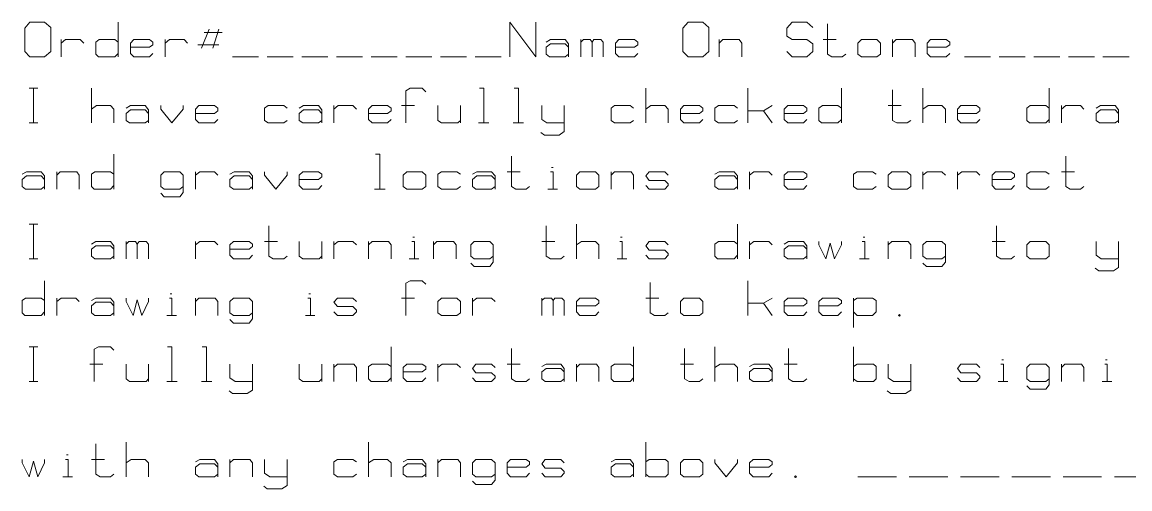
# Model space of a CAD drawing. Header units: inches. Extents: x -27 to 26.9, y -18.7 to 26.
# Drawn here: x -27.02 to -8.03, y -17.81 to -9.82 of the extents above; entities that cross this region are included whole.
import ezdxf

# ---------------------------------------------------------------- set-up
doc = ezdxf.new("R2010")
doc.units = ezdxf.units.IN
doc.header["$MEASUREMENT"] = 0

msp = doc.modelspace()

# ---------------------------------------------------------------- linework, layer by layer
at = {"color": 7, "linetype": 'Continuous', "lineweight": 5}
for p, q in [((-26.886, -9.817), (-26.975, -9.921)), ((-26.634, -9.817), (-26.886, -9.817)), ((-26.53, -9.906), (-26.634, -9.817)), ((-25.371, -9.817), (-25.371, -10.411)), ((-18.659, -10.411), (-18.659, -9.817)), ((-18.659, -9.817), (-18.214, -10.411)), ((-18.214, -10.411), (-18.214, -9.817)), ((-15.6, -9.817), (-15.689, -9.921)), ((-15.348, -9.817), (-15.6, -9.817)), ((-15.244, -9.906), (-15.348, -9.817)), ((-13.818, -9.817), (-13.907, -9.921)), ((-13.566, -9.817), (-13.818, -9.817)), ((-13.462, -9.906), (-13.566, -9.817)), ((-13.209, -9.847), (-13.209, -10.367)), ((-26.975, -9.921), (-26.975, -10.322)), ((-26.53, -10.322), (-26.53, -9.906)), ((-23.812, -9.936), (-23.946, -10.263)), ((-23.901, -9.996), (-23.589, -9.996)), ((-23.649, -9.936), (-23.753, -10.263)), ((-15.689, -9.921), (-15.689, -10.322)), ((-15.244, -10.322), (-15.244, -9.906)), ((-13.907, -9.921), (-13.907, -10.055)), ((-13.907, -10.055), (-13.818, -10.114)), ((-26.352, -10.411), (-26.352, -10.114)), ((-26.352, -10.174), (-26.277, -10.114)), ((-26.277, -10.114), (-26.025, -10.114)), ((-26.025, -10.114), (-25.965, -10.174)), ((-25.758, -10.159), (-25.698, -10.114)), ((-25.758, -10.174), (-25.758, -10.159)), ((-25.758, -10.367), (-25.758, -10.174)), ((-25.698, -10.114), (-25.431, -10.114)), ((-25.431, -10.114), (-25.371, -10.159)), ((-25.104, -10.114), (-25.164, -10.174)), ((-25.164, -10.174), (-25.164, -10.352)), ((-24.837, -10.248), (-25.164, -10.248)), ((-24.837, -10.114), (-25.104, -10.114)), ((-24.777, -10.159), (-24.837, -10.114)), ((-24.777, -10.203), (-24.837, -10.248)), ((-24.777, -10.203), (-24.777, -10.159)), ((-24.57, -10.411), (-24.57, -10.114)), ((-24.57, -10.174), (-24.495, -10.114)), ((-24.495, -10.114), (-24.243, -10.114)), ((-24.243, -10.114), (-24.183, -10.174)), ((-24.005, -10.203), (-23.649, -10.203)), ((-18.036, -10.159), (-17.961, -10.114)), ((-17.961, -10.189), (-18.036, -10.248)), ((-18.036, -10.248), (-18.036, -10.367)), ((-17.961, -10.114), (-17.709, -10.114)), ((-17.709, -10.189), (-17.961, -10.189)), ((-17.709, -10.114), (-17.649, -10.189)), ((-17.649, -10.248), (-17.709, -10.189)), ((-17.649, -10.189), (-17.649, -10.411)), ((-17.442, -10.114), (-17.442, -10.411)), ((-17.442, -10.159), (-17.397, -10.114)), ((-17.397, -10.114), (-17.278, -10.114)), ((-17.278, -10.114), (-17.248, -10.159)), ((-17.248, -10.159), (-17.219, -10.114)), ((-17.248, -10.159), (-17.248, -10.411)), ((-17.219, -10.114), (-17.1, -10.114)), ((-17.1, -10.114), (-17.055, -10.159)), ((-17.055, -10.159), (-17.055, -10.411)), ((-16.788, -10.114), (-16.848, -10.174)), ((-16.848, -10.174), (-16.848, -10.352)), ((-16.521, -10.248), (-16.848, -10.248)), ((-16.521, -10.114), (-16.788, -10.114)), ((-16.461, -10.159), (-16.521, -10.114)), ((-16.461, -10.203), (-16.521, -10.248)), ((-16.461, -10.203), (-16.461, -10.159)), ((-15.066, -10.114), (-15.066, -10.411)), ((-15.066, -10.174), (-15.006, -10.114)), ((-15.006, -10.114), (-14.724, -10.114)), ((-14.724, -10.114), (-14.679, -10.174)), ((-14.679, -10.174), (-14.679, -10.411)), ((-13.818, -10.114), (-13.566, -10.114)), ((-13.566, -10.114), (-13.462, -10.189)), ((-13.462, -10.189), (-13.462, -10.322)), ((-13.284, -10.114), (-13.061, -10.114)), ((-12.63, -10.114), (-12.69, -10.174)), ((-12.69, -10.174), (-12.69, -10.367)), ((-12.363, -10.114), (-12.63, -10.114)), ((-12.303, -10.174), (-12.363, -10.114)), ((-12.303, -10.367), (-12.303, -10.174)), ((-12.096, -10.114), (-12.096, -10.411)), ((-12.096, -10.174), (-12.036, -10.114)), ((-12.036, -10.114), (-11.754, -10.114)), ((-11.754, -10.114), (-11.709, -10.174)), ((-11.709, -10.174), (-11.709, -10.411)), ((-11.442, -10.114), (-11.502, -10.174)), ((-11.502, -10.174), (-11.502, -10.352)), ((-11.175, -10.248), (-11.502, -10.248)), ((-11.175, -10.114), (-11.442, -10.114)), ((-11.115, -10.159), (-11.175, -10.114)), ((-11.115, -10.203), (-11.175, -10.248)), ((-11.115, -10.203), (-11.115, -10.159)), ((-26.975, -10.322), (-26.886, -10.411)), ((-26.886, -10.411), (-26.634, -10.411)), ((-26.634, -10.411), (-26.53, -10.322)), ((-25.713, -10.411), (-25.758, -10.367)), ((-25.431, -10.411), (-25.713, -10.411)), ((-25.371, -10.352), (-25.431, -10.411)), ((-25.164, -10.352), (-25.104, -10.411)), ((-25.104, -10.411), (-24.837, -10.411)), ((-24.837, -10.411), (-24.777, -10.352)), ((-23.411, -10.411), (-22.966, -10.411)), ((-22.817, -10.411), (-22.372, -10.411)), ((-22.223, -10.411), (-21.778, -10.411)), ((-21.629, -10.411), (-21.184, -10.411)), ((-21.035, -10.411), (-20.59, -10.411)), ((-20.441, -10.411), (-19.996, -10.411)), ((-19.847, -10.411), (-19.402, -10.411)), ((-19.253, -10.411), (-18.808, -10.411)), ((-18.036, -10.367), (-17.976, -10.411)), ((-17.976, -10.411), (-17.709, -10.411)), ((-17.709, -10.411), (-17.649, -10.367)), ((-16.848, -10.352), (-16.788, -10.411)), ((-16.788, -10.411), (-16.521, -10.411)), ((-16.521, -10.411), (-16.461, -10.352)), ((-15.689, -10.322), (-15.6, -10.411)), ((-15.6, -10.411), (-15.348, -10.411)), ((-15.348, -10.411), (-15.244, -10.322)), ((-13.818, -10.411), (-13.907, -10.322)), ((-13.566, -10.411), (-13.818, -10.411)), ((-13.462, -10.322), (-13.566, -10.411)), ((-13.209, -10.367), (-13.135, -10.411)), ((-13.135, -10.411), (-12.957, -10.411)), ((-12.957, -10.411), (-12.897, -10.367)), ((-12.69, -10.367), (-12.63, -10.411)), ((-12.63, -10.411), (-12.363, -10.411)), ((-12.363, -10.411), (-12.303, -10.367)), ((-11.502, -10.352), (-11.442, -10.411)), ((-11.442, -10.411), (-11.175, -10.411)), ((-11.175, -10.411), (-11.115, -10.352)), ((-10.863, -10.411), (-10.417, -10.411)), ((-10.269, -10.411), (-9.823, -10.411)), ((-9.675, -10.411), (-9.229, -10.411)), ((-9.081, -10.411), (-8.635, -10.411)), ((-8.487, -10.411), (-8.041, -10.411)), ((-26.901, -10.949), (-26.752, -10.949)), ((-26.827, -11.543), (-26.827, -10.949)), ((-25.832, -11.543), (-25.832, -10.949)), ((-20.367, -10.949), (-20.441, -10.994)), ((-20.441, -10.994), (-20.441, -11.543)), ((-20.159, -10.949), (-20.367, -10.949)), ((-20.1, -11.009), (-20.159, -10.949)), ((-19.179, -10.949), (-19.105, -10.949)), ((-19.105, -10.949), (-19.105, -11.543)), ((-18.585, -10.949), (-18.511, -10.949)), ((-18.511, -10.949), (-18.511, -11.543)), ((-16.328, -11.543), (-16.328, -10.949)), ((-14.575, -10.949), (-14.575, -11.543)), ((-12.972, -10.949), (-12.972, -11.543)), ((-12.096, -10.979), (-12.096, -11.499)), ((-11.576, -11.543), (-11.576, -10.949)), ((-9.408, -10.949), (-9.408, -11.543)), ((-25.832, -11.306), (-25.743, -11.246)), ((-25.743, -11.246), (-25.505, -11.246)), ((-25.505, -11.246), (-25.446, -11.306)), ((-25.446, -11.306), (-25.446, -11.543)), ((-25.238, -11.291), (-25.164, -11.246)), ((-25.164, -11.32), (-25.238, -11.38)), ((-25.238, -11.38), (-25.238, -11.499)), ((-25.164, -11.246), (-24.911, -11.246)), ((-24.911, -11.32), (-25.164, -11.32)), ((-24.911, -11.246), (-24.852, -11.32)), ((-24.852, -11.38), (-24.911, -11.32)), ((-24.852, -11.32), (-24.852, -11.543)), ((-24.644, -11.246), (-24.644, -11.306)), ((-24.644, -11.306), (-24.451, -11.543)), ((-24.451, -11.543), (-24.258, -11.306)), ((-24.258, -11.306), (-24.258, -11.246)), ((-23.99, -11.246), (-24.05, -11.306)), ((-24.05, -11.306), (-24.05, -11.484)), ((-23.723, -11.38), (-24.05, -11.38)), ((-23.723, -11.246), (-23.99, -11.246)), ((-23.664, -11.291), (-23.723, -11.246)), ((-23.664, -11.335), (-23.723, -11.38)), ((-23.664, -11.335), (-23.664, -11.291)), ((-22.802, -11.246), (-22.862, -11.291)), ((-22.862, -11.291), (-22.862, -11.499)), ((-22.535, -11.246), (-22.802, -11.246)), ((-22.476, -11.291), (-22.535, -11.246)), ((-22.268, -11.291), (-22.194, -11.246)), ((-22.194, -11.32), (-22.268, -11.38)), ((-22.268, -11.38), (-22.268, -11.499)), ((-22.194, -11.246), (-21.941, -11.246)), ((-21.941, -11.32), (-22.194, -11.32)), ((-21.941, -11.246), (-21.882, -11.32)), ((-21.882, -11.38), (-21.941, -11.32)), ((-21.882, -11.32), (-21.882, -11.543)), ((-21.674, -11.543), (-21.674, -11.246)), ((-21.674, -11.306), (-21.6, -11.246)), ((-21.6, -11.246), (-21.347, -11.246)), ((-21.347, -11.246), (-21.288, -11.306)), ((-21.02, -11.246), (-21.08, -11.306)), ((-21.08, -11.306), (-21.08, -11.484)), ((-20.753, -11.38), (-21.08, -11.38)), ((-20.753, -11.246), (-21.02, -11.246)), ((-20.694, -11.291), (-20.753, -11.246)), ((-20.694, -11.335), (-20.753, -11.38)), ((-20.694, -11.335), (-20.694, -11.291)), ((-20.515, -11.246), (-20.293, -11.246)), ((-19.892, -11.246), (-19.892, -11.499)), ((-19.506, -11.499), (-19.506, -11.246)), ((-18.11, -11.246), (-18.11, -11.484)), ((-17.724, -11.246), (-17.724, -11.543)), ((-16.862, -11.246), (-16.922, -11.291)), ((-16.922, -11.291), (-16.922, -11.499)), ((-16.595, -11.246), (-16.862, -11.246)), ((-16.536, -11.291), (-16.595, -11.246)), ((-16.328, -11.306), (-16.239, -11.246)), ((-16.239, -11.246), (-16.001, -11.246)), ((-16.001, -11.246), (-15.942, -11.306)), ((-15.942, -11.306), (-15.942, -11.543)), ((-15.674, -11.246), (-15.734, -11.306)), ((-15.734, -11.306), (-15.734, -11.484)), ((-15.407, -11.38), (-15.734, -11.38)), ((-15.407, -11.246), (-15.674, -11.246)), ((-15.348, -11.291), (-15.407, -11.246)), ((-15.348, -11.335), (-15.407, -11.38)), ((-15.348, -11.335), (-15.348, -11.291)), ((-15.08, -11.246), (-15.14, -11.291)), ((-15.14, -11.291), (-15.14, -11.499)), ((-14.813, -11.246), (-15.08, -11.246)), ((-14.754, -11.291), (-14.813, -11.246)), ((-14.575, -11.335), (-14.308, -11.335)), ((-14.16, -11.246), (-14.308, -11.335)), ((-14.308, -11.335), (-14.16, -11.543)), ((-13.892, -11.246), (-13.952, -11.306)), ((-13.952, -11.306), (-13.952, -11.484)), ((-13.625, -11.38), (-13.952, -11.38)), ((-13.625, -11.246), (-13.892, -11.246)), ((-13.566, -11.291), (-13.625, -11.246)), ((-13.566, -11.335), (-13.625, -11.38)), ((-13.566, -11.335), (-13.566, -11.291)), ((-13.358, -11.291), (-13.298, -11.246)), ((-13.358, -11.306), (-13.358, -11.291)), ((-13.358, -11.499), (-13.358, -11.306)), ((-13.298, -11.246), (-13.031, -11.246)), ((-13.031, -11.246), (-12.972, -11.291)), ((-12.17, -11.246), (-11.947, -11.246)), ((-11.576, -11.306), (-11.487, -11.246)), ((-11.487, -11.246), (-11.249, -11.246)), ((-11.249, -11.246), (-11.19, -11.306)), ((-11.19, -11.306), (-11.19, -11.543)), ((-10.922, -11.246), (-10.982, -11.306)), ((-10.982, -11.306), (-10.982, -11.484)), ((-10.655, -11.38), (-10.982, -11.38)), ((-10.655, -11.246), (-10.922, -11.246)), ((-10.596, -11.291), (-10.655, -11.246)), ((-10.596, -11.335), (-10.655, -11.38)), ((-10.596, -11.335), (-10.596, -11.291)), ((-9.794, -11.291), (-9.734, -11.246)), ((-9.794, -11.306), (-9.794, -11.291)), ((-9.794, -11.499), (-9.794, -11.306)), ((-9.734, -11.246), (-9.467, -11.246)), ((-9.467, -11.246), (-9.408, -11.291)), ((-9.2, -11.543), (-9.2, -11.246)), ((-9.2, -11.306), (-9.126, -11.246)), ((-9.126, -11.246), (-8.873, -11.246)), ((-8.873, -11.246), (-8.814, -11.306)), ((-8.606, -11.291), (-8.532, -11.246)), ((-8.532, -11.32), (-8.606, -11.38)), ((-8.606, -11.38), (-8.606, -11.499)), ((-8.532, -11.246), (-8.279, -11.246)), ((-8.279, -11.32), (-8.532, -11.32)), ((-8.279, -11.246), (-8.22, -11.32)), ((-8.22, -11.38), (-8.279, -11.32)), ((-8.22, -11.32), (-8.22, -11.543)), ((-26.901, -11.543), (-26.752, -11.543)), ((-25.238, -11.499), (-25.178, -11.543)), ((-25.178, -11.543), (-24.911, -11.543)), ((-24.911, -11.543), (-24.852, -11.499)), ((-24.05, -11.484), (-23.99, -11.543)), ((-23.99, -11.543), (-23.723, -11.543)), ((-23.723, -11.543), (-23.664, -11.484)), ((-22.862, -11.499), (-22.802, -11.543)), ((-22.802, -11.543), (-22.535, -11.543)), ((-22.535, -11.543), (-22.476, -11.499)), ((-22.268, -11.499), (-22.208, -11.543)), ((-22.208, -11.543), (-21.941, -11.543)), ((-21.941, -11.543), (-21.882, -11.499)), ((-21.08, -11.484), (-21.02, -11.543)), ((-21.02, -11.543), (-20.753, -11.543)), ((-20.753, -11.543), (-20.694, -11.484)), ((-19.892, -11.499), (-19.832, -11.543)), ((-19.832, -11.543), (-19.55, -11.543)), ((-19.55, -11.543), (-19.506, -11.499)), ((-19.506, -11.499), (-19.506, -11.543)), ((-19.194, -11.543), (-19.016, -11.543)), ((-18.6, -11.543), (-18.422, -11.543)), ((-18.11, -11.484), (-18.021, -11.543)), ((-18.021, -11.543), (-17.724, -11.543)), ((-17.724, -11.543), (-17.724, -11.632)), ((-16.922, -11.499), (-16.862, -11.543)), ((-16.862, -11.543), (-16.595, -11.543)), ((-16.595, -11.543), (-16.536, -11.499)), ((-15.734, -11.484), (-15.674, -11.543)), ((-15.674, -11.543), (-15.407, -11.543)), ((-15.407, -11.543), (-15.348, -11.484)), ((-15.14, -11.499), (-15.08, -11.543)), ((-15.08, -11.543), (-14.813, -11.543)), ((-14.813, -11.543), (-14.754, -11.499)), ((-13.952, -11.484), (-13.892, -11.543)), ((-13.892, -11.543), (-13.625, -11.543)), ((-13.625, -11.543), (-13.566, -11.484)), ((-13.313, -11.543), (-13.358, -11.499)), ((-13.031, -11.543), (-13.313, -11.543)), ((-12.972, -11.484), (-13.031, -11.543)), ((-12.096, -11.499), (-12.021, -11.543)), ((-12.021, -11.543), (-11.843, -11.543)), ((-11.843, -11.543), (-11.784, -11.499)), ((-10.982, -11.484), (-10.922, -11.543)), ((-10.922, -11.543), (-10.655, -11.543)), ((-10.655, -11.543), (-10.596, -11.484)), ((-9.749, -11.543), (-9.794, -11.499)), ((-9.467, -11.543), (-9.749, -11.543)), ((-9.408, -11.484), (-9.467, -11.543)), ((-8.606, -11.499), (-8.546, -11.543)), ((-8.546, -11.543), (-8.279, -11.543)), ((-8.279, -11.543), (-8.22, -11.499)), ((-18.065, -11.751), (-18.125, -11.707)), ((-17.813, -11.751), (-18.065, -11.751)), ((-17.724, -11.692), (-17.813, -11.751)), ((-17.724, -11.632), (-17.724, -11.692)), ((-25.446, -12.081), (-25.446, -12.675)), ((-20.961, -12.081), (-20.887, -12.081)), ((-20.887, -12.081), (-20.887, -12.675)), ((-18.63, -12.111), (-18.63, -12.631)), ((-9.126, -12.111), (-9.126, -12.631)), ((-17.946, -12.304), (-17.917, -12.304)), ((-27.02, -12.423), (-26.946, -12.378)), ((-26.946, -12.452), (-27.02, -12.512)), ((-27.02, -12.512), (-27.02, -12.631)), ((-26.946, -12.378), (-26.693, -12.378)), ((-26.693, -12.452), (-26.946, -12.452)), ((-26.693, -12.378), (-26.634, -12.452)), ((-26.634, -12.512), (-26.693, -12.452)), ((-26.634, -12.452), (-26.634, -12.675)), ((-26.426, -12.378), (-26.426, -12.675)), ((-26.426, -12.437), (-26.366, -12.378)), ((-26.366, -12.378), (-26.084, -12.378)), ((-26.084, -12.378), (-26.04, -12.437)), ((-26.04, -12.437), (-26.04, -12.675)), ((-25.832, -12.423), (-25.772, -12.378)), ((-25.832, -12.437), (-25.832, -12.423)), ((-25.832, -12.631), (-25.832, -12.437)), ((-25.772, -12.378), (-25.505, -12.378)), ((-25.505, -12.378), (-25.446, -12.423)), ((-24.584, -12.378), (-24.644, -12.437)), ((-24.644, -12.437), (-24.644, -12.631)), ((-24.317, -12.378), (-24.584, -12.378)), ((-24.258, -12.437), (-24.317, -12.378)), ((-24.258, -12.437), (-24.258, -12.69)), ((-24.05, -12.675), (-24.05, -12.378)), ((-24.05, -12.437), (-23.976, -12.378)), ((-23.976, -12.378), (-23.723, -12.378)), ((-23.723, -12.378), (-23.664, -12.437)), ((-23.456, -12.423), (-23.382, -12.378)), ((-23.382, -12.452), (-23.456, -12.512)), ((-23.456, -12.512), (-23.456, -12.631)), ((-23.382, -12.378), (-23.129, -12.378)), ((-23.129, -12.452), (-23.382, -12.452)), ((-23.129, -12.378), (-23.07, -12.452)), ((-23.07, -12.512), (-23.129, -12.452)), ((-23.07, -12.452), (-23.07, -12.675)), ((-22.862, -12.378), (-22.862, -12.437)), ((-22.862, -12.437), (-22.669, -12.675)), ((-22.669, -12.675), (-22.476, -12.437)), ((-22.476, -12.437), (-22.476, -12.378)), ((-22.208, -12.378), (-22.268, -12.437)), ((-22.268, -12.437), (-22.268, -12.616)), ((-21.941, -12.512), (-22.268, -12.512)), ((-21.941, -12.378), (-22.208, -12.378)), ((-21.882, -12.423), (-21.941, -12.378)), ((-21.882, -12.467), (-21.941, -12.512)), ((-21.882, -12.467), (-21.882, -12.423)), ((-20.426, -12.378), (-20.486, -12.437)), ((-20.486, -12.437), (-20.486, -12.631)), ((-20.159, -12.378), (-20.426, -12.378)), ((-20.1, -12.437), (-20.159, -12.378)), ((-20.1, -12.631), (-20.1, -12.437)), ((-19.832, -12.378), (-19.892, -12.423)), ((-19.892, -12.423), (-19.892, -12.631)), ((-19.565, -12.378), (-19.832, -12.378)), ((-19.506, -12.423), (-19.565, -12.378)), ((-19.298, -12.423), (-19.224, -12.378)), ((-19.224, -12.452), (-19.298, -12.512)), ((-19.298, -12.512), (-19.298, -12.631)), ((-19.224, -12.378), (-18.971, -12.378)), ((-18.971, -12.452), (-19.224, -12.452)), ((-18.971, -12.378), (-18.912, -12.452)), ((-18.912, -12.512), (-18.971, -12.452)), ((-18.912, -12.452), (-18.912, -12.675)), ((-18.704, -12.378), (-18.481, -12.378)), ((-17.961, -12.378), (-17.917, -12.378)), ((-17.917, -12.378), (-17.917, -12.675)), ((-17.456, -12.378), (-17.516, -12.437)), ((-17.516, -12.437), (-17.516, -12.631)), ((-17.189, -12.378), (-17.456, -12.378)), ((-17.13, -12.437), (-17.189, -12.378)), ((-17.13, -12.631), (-17.13, -12.437)), ((-16.922, -12.378), (-16.922, -12.675)), ((-16.922, -12.437), (-16.862, -12.378)), ((-16.862, -12.378), (-16.58, -12.378)), ((-16.58, -12.378), (-16.536, -12.437)), ((-16.536, -12.437), (-16.536, -12.675)), ((-16.268, -12.378), (-16.328, -12.452)), ((-16.328, -12.452), (-16.268, -12.527)), ((-16.001, -12.378), (-16.268, -12.378)), ((-16.268, -12.527), (-16.016, -12.527)), ((-16.016, -12.527), (-16.001, -12.527)), ((-15.942, -12.437), (-16.001, -12.378)), ((-16.001, -12.527), (-15.942, -12.586)), ((-15.14, -12.423), (-15.066, -12.378)), ((-15.066, -12.452), (-15.14, -12.512)), ((-15.14, -12.512), (-15.14, -12.631)), ((-15.066, -12.378), (-14.813, -12.378)), ((-14.813, -12.452), (-15.066, -12.452)), ((-14.813, -12.378), (-14.754, -12.452)), ((-14.754, -12.512), (-14.813, -12.452)), ((-14.754, -12.452), (-14.754, -12.675)), ((-14.546, -12.675), (-14.546, -12.378)), ((-14.546, -12.437), (-14.472, -12.378)), ((-14.472, -12.378), (-14.219, -12.378)), ((-14.219, -12.378), (-14.16, -12.437)), ((-13.892, -12.378), (-13.952, -12.437)), ((-13.952, -12.437), (-13.952, -12.616)), ((-13.625, -12.512), (-13.952, -12.512)), ((-13.625, -12.378), (-13.892, -12.378)), ((-13.566, -12.423), (-13.625, -12.378)), ((-13.566, -12.467), (-13.625, -12.512)), ((-13.566, -12.467), (-13.566, -12.423)), ((-12.704, -12.378), (-12.764, -12.423)), ((-12.764, -12.423), (-12.764, -12.631)), ((-12.437, -12.378), (-12.704, -12.378)), ((-12.378, -12.423), (-12.437, -12.378)), ((-12.11, -12.378), (-12.17, -12.437)), ((-12.17, -12.437), (-12.17, -12.631)), ((-11.843, -12.378), (-12.11, -12.378)), ((-11.784, -12.437), (-11.843, -12.378)), ((-11.784, -12.631), (-11.784, -12.437)), ((-11.576, -12.675), (-11.576, -12.378)), ((-11.576, -12.437), (-11.502, -12.378)), ((-11.502, -12.378), (-11.249, -12.378)), ((-11.249, -12.378), (-11.19, -12.437)), ((-10.982, -12.675), (-10.982, -12.378)), ((-10.982, -12.437), (-10.908, -12.378)), ((-10.908, -12.378), (-10.655, -12.378)), ((-10.655, -12.378), (-10.596, -12.437)), ((-10.328, -12.378), (-10.388, -12.437)), ((-10.388, -12.437), (-10.388, -12.616)), ((-10.061, -12.512), (-10.388, -12.512)), ((-10.061, -12.378), (-10.328, -12.378)), ((-10.002, -12.423), (-10.061, -12.378)), ((-10.002, -12.467), (-10.061, -12.512)), ((-10.002, -12.467), (-10.002, -12.423)), ((-9.734, -12.378), (-9.794, -12.423)), ((-9.794, -12.423), (-9.794, -12.631)), ((-9.467, -12.378), (-9.734, -12.378)), ((-9.408, -12.423), (-9.467, -12.378)), ((-9.2, -12.378), (-8.977, -12.378)), ((-27.02, -12.631), (-26.96, -12.675)), ((-26.96, -12.675), (-26.693, -12.675)), ((-26.693, -12.675), (-26.634, -12.631)), ((-25.787, -12.675), (-25.832, -12.631)), ((-25.505, -12.675), (-25.787, -12.675)), ((-25.446, -12.616), (-25.505, -12.675)), ((-24.644, -12.631), (-24.584, -12.675)), ((-24.584, -12.675), (-24.317, -12.675)), ((-24.317, -12.675), (-24.258, -12.631)), ((-24.258, -12.69), (-24.258, -12.734)), ((-23.456, -12.631), (-23.396, -12.675)), ((-23.396, -12.675), (-23.129, -12.675)), ((-23.129, -12.675), (-23.07, -12.631)), ((-22.268, -12.616), (-22.208, -12.675)), ((-22.208, -12.675), (-21.941, -12.675)), ((-21.941, -12.675), (-21.882, -12.616)), ((-20.976, -12.675), (-20.798, -12.675)), ((-20.486, -12.631), (-20.426, -12.675)), ((-20.426, -12.675), (-20.159, -12.675)), ((-20.159, -12.675), (-20.1, -12.631)), ((-19.892, -12.631), (-19.832, -12.675)), ((-19.832, -12.675), (-19.565, -12.675)), ((-19.565, -12.675), (-19.506, -12.631)), ((-19.298, -12.631), (-19.238, -12.675)), ((-19.238, -12.675), (-18.971, -12.675)), ((-18.971, -12.675), (-18.912, -12.631)), ((-18.63, -12.631), (-18.555, -12.675)), ((-18.555, -12.675), (-18.377, -12.675)), ((-18.377, -12.675), (-18.318, -12.631)), ((-18.006, -12.675), (-17.842, -12.675)), ((-17.516, -12.631), (-17.456, -12.675)), ((-17.456, -12.675), (-17.189, -12.675)), ((-17.189, -12.675), (-17.13, -12.631)), ((-16.268, -12.675), (-16.328, -12.616)), ((-16.001, -12.675), (-16.268, -12.675)), ((-15.942, -12.616), (-16.001, -12.675)), ((-15.942, -12.586), (-15.942, -12.616)), ((-15.14, -12.631), (-15.08, -12.675)), ((-15.08, -12.675), (-14.813, -12.675)), ((-14.813, -12.675), (-14.754, -12.631)), ((-13.952, -12.616), (-13.892, -12.675)), ((-13.892, -12.675), (-13.625, -12.675)), ((-13.625, -12.675), (-13.566, -12.616)), ((-12.764, -12.631), (-12.704, -12.675)), ((-12.704, -12.675), (-12.437, -12.675)), ((-12.437, -12.675), (-12.378, -12.631)), ((-12.17, -12.631), (-12.11, -12.675)), ((-12.11, -12.675), (-11.843, -12.675)), ((-11.843, -12.675), (-11.784, -12.631)), ((-10.388, -12.616), (-10.328, -12.675)), ((-10.328, -12.675), (-10.061, -12.675)), ((-10.061, -12.675), (-10.002, -12.616)), ((-9.794, -12.631), (-9.734, -12.675)), ((-9.734, -12.675), (-9.467, -12.675)), ((-9.467, -12.675), (-9.408, -12.631)), ((-9.126, -12.631), (-9.051, -12.675)), ((-9.051, -12.675), (-8.873, -12.675)), ((-8.873, -12.675), (-8.814, -12.631)), ((-24.584, -12.809), (-24.644, -12.749)), ((-24.317, -12.809), (-24.584, -12.809)), ((-24.258, -12.734), (-24.317, -12.809)), ((-26.901, -13.276), (-26.752, -13.276)), ((-26.827, -13.87), (-26.827, -13.276)), ((-17.516, -13.87), (-17.516, -13.276)), ((-14.754, -13.276), (-14.754, -13.87)), ((-22.788, -13.306), (-22.788, -13.826)), ((-18.036, -13.306), (-18.036, -13.826)), ((-10.314, -13.306), (-10.314, -13.826)), ((-25.832, -13.618), (-25.758, -13.573)), ((-25.758, -13.647), (-25.832, -13.707)), ((-25.758, -13.573), (-25.505, -13.573)), ((-25.505, -13.647), (-25.758, -13.647)), ((-25.505, -13.573), (-25.446, -13.647)), ((-25.446, -13.707), (-25.505, -13.647)), ((-25.446, -13.647), (-25.446, -13.87)), ((-25.238, -13.573), (-25.238, -13.87)), ((-25.238, -13.618), (-25.193, -13.573)), ((-25.193, -13.573), (-25.074, -13.573)), ((-25.074, -13.573), (-25.045, -13.618)), ((-25.045, -13.618), (-25.015, -13.573)), ((-25.045, -13.618), (-25.045, -13.87)), ((-25.015, -13.573), (-24.896, -13.573)), ((-24.896, -13.573), (-24.852, -13.618)), ((-24.852, -13.618), (-24.852, -13.87)), ((-24.05, -13.87), (-24.05, -13.573)), ((-24.05, -13.632), (-23.976, -13.573)), ((-23.976, -13.573), (-23.723, -13.573)), ((-23.723, -13.573), (-23.664, -13.632)), ((-23.396, -13.573), (-23.456, -13.632)), ((-23.456, -13.632), (-23.456, -13.811)), ((-23.129, -13.573), (-23.396, -13.573)), ((-23.07, -13.618), (-23.129, -13.573)), ((-23.07, -13.662), (-23.129, -13.707)), ((-23.07, -13.662), (-23.07, -13.618)), ((-22.862, -13.573), (-22.639, -13.573)), ((-22.268, -13.573), (-22.268, -13.826)), ((-21.882, -13.826), (-21.882, -13.573)), ((-21.674, -13.87), (-21.674, -13.573)), ((-21.674, -13.632), (-21.6, -13.573)), ((-21.6, -13.573), (-21.347, -13.573)), ((-21.347, -13.573), (-21.288, -13.632)), ((-21.08, -13.573), (-21.08, -13.87)), ((-21.08, -13.632), (-21.02, -13.573)), ((-21.02, -13.573), (-20.738, -13.573)), ((-20.738, -13.573), (-20.694, -13.632)), ((-20.694, -13.632), (-20.694, -13.87)), ((-20.337, -13.573), (-20.293, -13.573)), ((-20.322, -13.499), (-20.293, -13.499)), ((-20.293, -13.573), (-20.293, -13.87)), ((-19.966, -13.573), (-19.966, -13.87)), ((-19.966, -13.632), (-19.907, -13.573)), ((-19.907, -13.573), (-19.625, -13.573)), ((-19.625, -13.573), (-19.58, -13.632)), ((-19.58, -13.632), (-19.58, -13.87)), ((-19.268, -13.573), (-19.328, -13.632)), ((-19.328, -13.632), (-19.328, -13.826)), ((-19.001, -13.573), (-19.268, -13.573)), ((-18.942, -13.632), (-19.001, -13.573)), ((-18.942, -13.632), (-18.942, -13.885)), ((-18.11, -13.573), (-17.887, -13.573)), ((-17.516, -13.632), (-17.427, -13.573)), ((-17.427, -13.573), (-17.189, -13.573)), ((-17.189, -13.573), (-17.13, -13.632)), ((-17.13, -13.632), (-17.13, -13.87)), ((-16.773, -13.573), (-16.729, -13.573)), ((-16.758, -13.499), (-16.729, -13.499)), ((-16.729, -13.573), (-16.729, -13.87)), ((-16.268, -13.573), (-16.328, -13.647)), ((-16.328, -13.647), (-16.268, -13.722)), ((-16.001, -13.573), (-16.268, -13.573)), ((-15.942, -13.632), (-16.001, -13.573)), ((-15.14, -13.618), (-15.08, -13.573)), ((-15.14, -13.632), (-15.14, -13.618)), ((-15.14, -13.826), (-15.14, -13.632)), ((-15.08, -13.573), (-14.813, -13.573)), ((-14.813, -13.573), (-14.754, -13.618)), ((-14.546, -13.87), (-14.546, -13.573)), ((-14.546, -13.632), (-14.472, -13.573)), ((-14.472, -13.573), (-14.219, -13.573)), ((-14.219, -13.573), (-14.16, -13.632)), ((-13.952, -13.618), (-13.878, -13.573)), ((-13.878, -13.647), (-13.952, -13.707)), ((-13.878, -13.573), (-13.625, -13.573)), ((-13.625, -13.647), (-13.878, -13.647)), ((-13.625, -13.573), (-13.566, -13.647)), ((-13.566, -13.707), (-13.625, -13.647)), ((-13.566, -13.647), (-13.566, -13.87)), ((-13.358, -13.573), (-13.358, -13.632)), ((-13.358, -13.632), (-13.239, -13.87)), ((-13.239, -13.87), (-13.165, -13.603)), ((-13.165, -13.603), (-13.09, -13.87)), ((-13.09, -13.87), (-12.972, -13.632)), ((-12.972, -13.632), (-12.972, -13.573)), ((-12.615, -13.573), (-12.571, -13.573)), ((-12.6, -13.499), (-12.571, -13.499)), ((-12.571, -13.573), (-12.571, -13.87)), ((-12.17, -13.573), (-12.17, -13.87)), ((-12.17, -13.632), (-12.11, -13.573)), ((-12.11, -13.573), (-11.828, -13.573)), ((-11.828, -13.573), (-11.784, -13.632)), ((-11.784, -13.632), (-11.784, -13.87)), ((-11.516, -13.573), (-11.576, -13.632)), ((-11.576, -13.632), (-11.576, -13.826)), ((-11.249, -13.573), (-11.516, -13.573)), ((-11.19, -13.632), (-11.249, -13.573)), ((-11.19, -13.632), (-11.19, -13.885)), ((-10.388, -13.573), (-10.165, -13.573)), ((-9.734, -13.573), (-9.794, -13.632)), ((-9.794, -13.632), (-9.794, -13.826)), ((-9.467, -13.573), (-9.734, -13.573)), ((-9.408, -13.632), (-9.467, -13.573)), ((-9.408, -13.826), (-9.408, -13.632)), ((-8.606, -13.573), (-8.606, -13.811)), ((-8.22, -13.573), (-8.22, -13.87)), ((-25.832, -13.707), (-25.832, -13.826)), ((-25.832, -13.826), (-25.772, -13.87)), ((-25.505, -13.87), (-25.446, -13.826)), ((-23.129, -13.707), (-23.456, -13.707)), ((-23.456, -13.811), (-23.396, -13.87)), ((-23.129, -13.87), (-23.07, -13.811)), ((-22.788, -13.826), (-22.713, -13.87)), ((-22.535, -13.87), (-22.476, -13.826)), ((-22.268, -13.826), (-22.208, -13.87)), ((-21.926, -13.87), (-21.882, -13.826)), ((-21.882, -13.826), (-21.882, -13.87)), ((-19.328, -13.826), (-19.268, -13.87)), ((-19.001, -13.87), (-18.942, -13.826)), ((-18.036, -13.826), (-17.961, -13.87)), ((-17.783, -13.87), (-17.724, -13.826)), ((-16.268, -13.87), (-16.328, -13.811)), ((-16.268, -13.722), (-16.016, -13.722)), ((-16.016, -13.722), (-16.001, -13.722)), ((-16.001, -13.722), (-15.942, -13.781)), ((-15.942, -13.811), (-16.001, -13.87)), ((-15.942, -13.781), (-15.942, -13.811)), ((-15.095, -13.87), (-15.14, -13.826)), ((-14.754, -13.811), (-14.813, -13.87)), ((-13.952, -13.707), (-13.952, -13.826)), ((-13.952, -13.826), (-13.892, -13.87)), ((-13.625, -13.87), (-13.566, -13.826)), ((-11.576, -13.826), (-11.516, -13.87)), ((-11.249, -13.87), (-11.19, -13.826)), ((-10.314, -13.826), (-10.239, -13.87)), ((-10.061, -13.87), (-10.002, -13.826)), ((-9.794, -13.826), (-9.734, -13.87)), ((-9.467, -13.87), (-9.408, -13.826)), ((-8.606, -13.811), (-8.517, -13.87)), ((-26.901, -13.87), (-26.752, -13.87)), ((-25.772, -13.87), (-25.505, -13.87)), ((-23.396, -13.87), (-23.129, -13.87)), ((-22.713, -13.87), (-22.535, -13.87)), ((-22.208, -13.87), (-21.926, -13.87)), ((-20.382, -13.87), (-20.218, -13.87)), ((-19.268, -14.004), (-19.328, -13.944)), ((-19.268, -13.87), (-19.001, -13.87)), ((-19.001, -14.004), (-19.268, -14.004)), ((-18.942, -13.929), (-19.001, -14.004)), ((-18.942, -13.885), (-18.942, -13.929)), ((-17.961, -13.87), (-17.783, -13.87)), ((-16.818, -13.87), (-16.654, -13.87)), ((-16.001, -13.87), (-16.268, -13.87)), ((-14.813, -13.87), (-15.095, -13.87)), ((-13.892, -13.87), (-13.625, -13.87)), ((-12.66, -13.87), (-12.496, -13.87)), ((-11.516, -14.004), (-11.576, -13.944)), ((-11.516, -13.87), (-11.249, -13.87)), ((-11.249, -14.004), (-11.516, -14.004)), ((-11.19, -13.929), (-11.249, -14.004)), ((-11.19, -13.885), (-11.19, -13.929)), ((-10.239, -13.87), (-10.061, -13.87)), ((-9.734, -13.87), (-9.467, -13.87)), ((-8.561, -14.078), (-8.621, -14.033)), ((-8.517, -13.87), (-8.22, -13.87)), ((-8.22, -14.019), (-8.309, -14.078)), ((-8.22, -13.87), (-8.22, -13.959)), ((-8.22, -13.959), (-8.22, -14.019)), ((-26.634, -14.245), (-26.634, -14.839)), ((-20.367, -14.245), (-20.441, -14.289)), ((-20.159, -14.245), (-20.367, -14.245)), ((-20.1, -14.304), (-20.159, -14.245)), ((-14.575, -14.245), (-14.575, -14.839)), ((-8.309, -14.078), (-8.561, -14.078)), ((-20.441, -14.289), (-20.441, -14.839)), ((-16.254, -14.275), (-16.254, -14.794)), ((-27.02, -14.586), (-26.96, -14.542)), ((-27.02, -14.601), (-27.02, -14.586)), ((-27.02, -14.794), (-27.02, -14.601)), ((-26.96, -14.542), (-26.693, -14.542)), ((-26.693, -14.542), (-26.634, -14.586)), ((-26.426, -14.839), (-26.426, -14.542)), ((-26.426, -14.601), (-26.352, -14.542)), ((-26.352, -14.542), (-26.099, -14.542)), ((-26.099, -14.542), (-26.04, -14.601)), ((-25.832, -14.586), (-25.758, -14.542)), ((-25.758, -14.616), (-25.832, -14.675)), ((-25.758, -14.542), (-25.505, -14.542)), ((-25.505, -14.616), (-25.758, -14.616)), ((-25.505, -14.542), (-25.446, -14.616)), ((-25.446, -14.675), (-25.505, -14.616)), ((-25.446, -14.616), (-25.446, -14.839)), ((-25.238, -14.542), (-25.238, -14.601)), ((-25.238, -14.601), (-25.119, -14.839)), ((-25.119, -14.839), (-25.045, -14.572)), ((-25.045, -14.572), (-24.97, -14.839)), ((-24.97, -14.839), (-24.852, -14.601)), ((-24.852, -14.601), (-24.852, -14.542)), ((-24.495, -14.542), (-24.451, -14.542)), ((-24.48, -14.468), (-24.451, -14.468)), ((-24.451, -14.542), (-24.451, -14.839)), ((-24.05, -14.542), (-24.05, -14.839)), ((-24.05, -14.601), (-23.99, -14.542)), ((-23.99, -14.542), (-23.708, -14.542)), ((-23.708, -14.542), (-23.664, -14.601)), ((-23.664, -14.601), (-23.664, -14.839)), ((-23.396, -14.542), (-23.456, -14.601)), ((-23.456, -14.601), (-23.456, -14.794)), ((-23.129, -14.542), (-23.396, -14.542)), ((-23.07, -14.601), (-23.129, -14.542)), ((-23.07, -14.601), (-23.07, -14.854)), ((-22.119, -14.542), (-22.075, -14.542)), ((-22.104, -14.468), (-22.075, -14.468)), ((-22.075, -14.542), (-22.075, -14.839)), ((-21.614, -14.542), (-21.674, -14.616)), ((-21.674, -14.616), (-21.614, -14.69)), ((-21.347, -14.542), (-21.614, -14.542)), ((-21.288, -14.601), (-21.347, -14.542)), ((-20.515, -14.542), (-20.293, -14.542)), ((-19.832, -14.542), (-19.892, -14.601)), ((-19.892, -14.601), (-19.892, -14.794)), ((-19.565, -14.542), (-19.832, -14.542)), ((-19.506, -14.601), (-19.565, -14.542)), ((-19.506, -14.794), (-19.506, -14.601)), ((-19.298, -14.839), (-19.298, -14.542)), ((-19.298, -14.601), (-19.224, -14.542)), ((-19.224, -14.542), (-18.971, -14.542)), ((-18.971, -14.542), (-18.912, -14.601)), ((-18.11, -14.542), (-18.11, -14.839)), ((-18.11, -14.586), (-18.065, -14.542)), ((-18.065, -14.542), (-17.946, -14.542)), ((-17.946, -14.542), (-17.917, -14.586)), ((-17.917, -14.586), (-17.887, -14.542)), ((-17.917, -14.586), (-17.917, -14.839)), ((-17.887, -14.542), (-17.768, -14.542)), ((-17.768, -14.542), (-17.724, -14.586)), ((-17.724, -14.586), (-17.724, -14.839)), ((-17.456, -14.542), (-17.516, -14.601)), ((-17.516, -14.601), (-17.516, -14.779)), ((-17.189, -14.542), (-17.456, -14.542)), ((-17.13, -14.586), (-17.189, -14.542)), ((-17.13, -14.631), (-17.13, -14.586)), ((-16.328, -14.542), (-16.105, -14.542)), ((-15.674, -14.542), (-15.734, -14.601)), ((-15.734, -14.601), (-15.734, -14.794)), ((-15.407, -14.542), (-15.674, -14.542)), ((-15.348, -14.601), (-15.407, -14.542)), ((-15.348, -14.794), (-15.348, -14.601)), ((-14.16, -14.542), (-14.308, -14.631)), ((-13.892, -14.542), (-13.952, -14.601)), ((-13.952, -14.601), (-13.952, -14.779)), ((-13.625, -14.542), (-13.892, -14.542)), ((-13.566, -14.586), (-13.625, -14.542)), ((-13.566, -14.631), (-13.566, -14.586)), ((-13.298, -14.542), (-13.358, -14.601)), ((-13.358, -14.601), (-13.358, -14.779)), ((-13.031, -14.542), (-13.298, -14.542)), ((-12.972, -14.586), (-13.031, -14.542)), ((-12.972, -14.631), (-12.972, -14.586)), ((-12.764, -14.586), (-12.704, -14.542)), ((-12.764, -15.047), (-12.764, -14.542)), ((-12.704, -14.542), (-12.437, -14.542)), ((-12.437, -14.542), (-12.378, -14.586)), ((-12.378, -14.586), (-12.378, -14.779)), ((-26.975, -14.839), (-27.02, -14.794)), ((-26.634, -14.779), (-26.693, -14.839)), ((-25.832, -14.675), (-25.832, -14.794)), ((-25.832, -14.794), (-25.772, -14.839)), ((-25.505, -14.839), (-25.446, -14.794)), ((-23.456, -14.794), (-23.396, -14.839)), ((-23.129, -14.839), (-23.07, -14.794)), ((-21.614, -14.839), (-21.674, -14.779)), ((-21.614, -14.69), (-21.362, -14.69)), ((-21.362, -14.69), (-21.347, -14.69)), ((-21.347, -14.69), (-21.288, -14.75)), ((-21.288, -14.779), (-21.347, -14.839)), ((-21.288, -14.75), (-21.288, -14.779)), ((-19.892, -14.794), (-19.832, -14.839)), ((-19.565, -14.839), (-19.506, -14.794)), ((-17.189, -14.675), (-17.516, -14.675)), ((-17.516, -14.779), (-17.456, -14.839)), ((-17.13, -14.631), (-17.189, -14.675)), ((-17.189, -14.839), (-17.13, -14.779)), ((-16.254, -14.794), (-16.179, -14.839)), ((-16.001, -14.839), (-15.942, -14.794)), ((-15.734, -14.794), (-15.674, -14.839)), ((-15.407, -14.839), (-15.348, -14.794)), ((-14.575, -14.631), (-14.308, -14.631)), ((-14.308, -14.631), (-14.16, -14.839)), ((-13.625, -14.675), (-13.952, -14.675)), ((-13.952, -14.779), (-13.892, -14.839)), ((-13.566, -14.631), (-13.625, -14.675)), ((-13.625, -14.839), (-13.566, -14.779)), ((-13.031, -14.675), (-13.358, -14.675)), ((-13.358, -14.779), (-13.298, -14.839)), ((-12.972, -14.631), (-13.031, -14.675)), ((-13.031, -14.839), (-12.972, -14.779)), ((-12.704, -14.839), (-12.764, -14.779)), ((-12.378, -14.779), (-12.437, -14.839)), ((-26.693, -14.839), (-26.975, -14.839)), ((-25.772, -14.839), (-25.505, -14.839)), ((-24.54, -14.839), (-24.376, -14.839)), ((-23.396, -14.972), (-23.456, -14.913)), ((-23.396, -14.839), (-23.129, -14.839)), ((-23.129, -14.972), (-23.396, -14.972)), ((-23.07, -14.898), (-23.129, -14.972)), ((-23.07, -14.854), (-23.07, -14.898)), ((-22.164, -14.839), (-22, -14.839)), ((-21.347, -14.839), (-21.614, -14.839)), ((-19.832, -14.839), (-19.565, -14.839)), ((-17.456, -14.839), (-17.189, -14.839)), ((-16.179, -14.839), (-16.001, -14.839)), ((-15.674, -14.839), (-15.407, -14.839)), ((-13.892, -14.839), (-13.625, -14.839)), ((-13.298, -14.839), (-13.031, -14.839)), ((-12.437, -14.839), (-12.704, -14.839)), ((-11.977, -14.824), (-11.992, -14.839)), ((-11.992, -14.839), (-11.977, -14.854)), ((-11.962, -14.839), (-11.977, -14.824)), ((-11.977, -14.854), (-11.962, -14.839)), ((-26.901, -15.377), (-26.752, -15.377)), ((-26.827, -15.971), (-26.827, -15.377)), ((-25.713, -15.377), (-25.787, -15.421)), ((-25.505, -15.377), (-25.713, -15.377)), ((-25.446, -15.436), (-25.505, -15.377)), ((-24.525, -15.377), (-24.451, -15.377)), ((-24.451, -15.377), (-24.451, -15.971)), ((-23.931, -15.377), (-23.857, -15.377)), ((-23.857, -15.377), (-23.857, -15.971)), ((-20.694, -15.377), (-20.694, -15.971)), ((-16.536, -15.377), (-16.536, -15.971)), ((-15.14, -15.971), (-15.14, -15.377)), ((-12.764, -15.377), (-12.764, -15.971)), ((-25.787, -15.421), (-25.787, -15.971)), ((-18.63, -15.406), (-18.63, -15.926)), ((-15.66, -15.406), (-15.66, -15.926)), ((-13.878, -15.406), (-13.878, -15.926)), ((-25.861, -15.674), (-25.639, -15.674)), ((-25.238, -15.674), (-25.238, -15.926)), ((-24.852, -15.926), (-24.852, -15.674)), ((-23.456, -15.674), (-23.456, -15.911)), ((-23.07, -15.674), (-23.07, -15.971)), ((-22.268, -15.674), (-22.268, -15.926)), ((-21.882, -15.926), (-21.882, -15.674)), ((-21.674, -15.674), (-21.674, -15.971)), ((-21.674, -15.733), (-21.614, -15.674)), ((-21.614, -15.674), (-21.332, -15.674)), ((-21.332, -15.674), (-21.288, -15.733)), ((-21.288, -15.733), (-21.288, -15.971)), ((-21.08, -15.718), (-21.02, -15.674)), ((-21.08, -15.733), (-21.08, -15.718)), ((-21.08, -15.926), (-21.08, -15.733)), ((-21.02, -15.674), (-20.753, -15.674)), ((-20.753, -15.674), (-20.694, -15.718)), ((-20.426, -15.674), (-20.486, -15.733)), ((-20.486, -15.733), (-20.486, -15.911)), ((-20.159, -15.674), (-20.426, -15.674)), ((-20.1, -15.718), (-20.159, -15.674)), ((-20.1, -15.763), (-20.159, -15.807)), ((-20.1, -15.763), (-20.1, -15.718)), ((-19.892, -15.971), (-19.892, -15.674)), ((-19.892, -15.733), (-19.818, -15.674)), ((-19.818, -15.674), (-19.565, -15.674)), ((-19.565, -15.674), (-19.506, -15.733)), ((-19.238, -15.674), (-19.298, -15.748)), ((-19.298, -15.748), (-19.238, -15.822)), ((-18.971, -15.674), (-19.238, -15.674)), ((-18.912, -15.733), (-18.971, -15.674)), ((-18.704, -15.674), (-18.481, -15.674)), ((-18.11, -15.718), (-18.036, -15.674)), ((-18.036, -15.748), (-18.11, -15.807)), ((-18.036, -15.674), (-17.783, -15.674)), ((-17.783, -15.748), (-18.036, -15.748)), ((-17.783, -15.674), (-17.724, -15.748)), ((-17.724, -15.807), (-17.783, -15.748)), ((-17.724, -15.748), (-17.724, -15.971)), ((-17.516, -15.674), (-17.516, -15.971)), ((-17.516, -15.733), (-17.456, -15.674)), ((-17.456, -15.674), (-17.174, -15.674)), ((-17.174, -15.674), (-17.13, -15.733)), ((-17.13, -15.733), (-17.13, -15.971)), ((-16.922, -15.718), (-16.862, -15.674)), ((-16.922, -15.733), (-16.922, -15.718)), ((-16.922, -15.926), (-16.922, -15.733)), ((-16.862, -15.674), (-16.595, -15.674)), ((-16.595, -15.674), (-16.536, -15.718)), ((-15.734, -15.674), (-15.511, -15.674)), ((-15.14, -15.733), (-15.051, -15.674)), ((-15.051, -15.674), (-14.813, -15.674)), ((-14.813, -15.674), (-14.754, -15.733)), ((-14.754, -15.733), (-14.754, -15.971)), ((-14.546, -15.718), (-14.472, -15.674)), ((-14.472, -15.748), (-14.546, -15.807)), ((-14.472, -15.674), (-14.219, -15.674)), ((-14.219, -15.748), (-14.472, -15.748)), ((-14.219, -15.674), (-14.16, -15.748)), ((-14.16, -15.807), (-14.219, -15.748)), ((-14.16, -15.748), (-14.16, -15.971)), ((-13.952, -15.674), (-13.729, -15.674)), ((-12.704, -15.674), (-12.764, -15.718)), ((-12.422, -15.674), (-12.704, -15.674)), ((-12.378, -15.718), (-12.422, -15.674)), ((-12.378, -15.926), (-12.378, -15.718)), ((-12.17, -15.674), (-12.17, -15.911)), ((-11.784, -15.674), (-11.784, -15.971)), ((-10.922, -15.674), (-10.982, -15.748)), ((-10.982, -15.748), (-10.922, -15.822)), ((-10.655, -15.674), (-10.922, -15.674)), ((-10.596, -15.733), (-10.655, -15.674)), ((-10.239, -15.674), (-10.195, -15.674)), ((-10.224, -15.599), (-10.195, -15.599)), ((-10.195, -15.674), (-10.195, -15.971)), ((-9.734, -15.674), (-9.794, -15.733)), ((-9.794, -15.733), (-9.794, -15.926)), ((-9.467, -15.674), (-9.734, -15.674)), ((-9.408, -15.733), (-9.467, -15.674)), ((-9.408, -15.733), (-9.408, -15.986)), ((-9.2, -15.674), (-9.2, -15.971)), ((-9.2, -15.733), (-9.14, -15.674)), ((-9.14, -15.674), (-8.858, -15.674)), ((-8.858, -15.674), (-8.814, -15.733)), ((-8.814, -15.733), (-8.814, -15.971)), ((-8.457, -15.674), (-8.413, -15.674)), ((-8.442, -15.599), (-8.413, -15.599)), ((-8.413, -15.674), (-8.413, -15.971)), ((-25.238, -15.926), (-25.178, -15.971)), ((-24.896, -15.971), (-24.852, -15.926)), ((-24.852, -15.926), (-24.852, -15.971)), ((-23.456, -15.911), (-23.367, -15.971)), ((-22.268, -15.926), (-22.208, -15.971)), ((-21.926, -15.971), (-21.882, -15.926)), ((-21.882, -15.926), (-21.882, -15.971)), ((-21.035, -15.971), (-21.08, -15.926)), ((-20.694, -15.911), (-20.753, -15.971)), ((-20.159, -15.807), (-20.486, -15.807)), ((-20.486, -15.911), (-20.426, -15.971)), ((-20.159, -15.971), (-20.1, -15.911)), ((-19.238, -15.971), (-19.298, -15.911)), ((-19.238, -15.822), (-18.986, -15.822)), ((-18.986, -15.822), (-18.971, -15.822)), ((-18.971, -15.822), (-18.912, -15.882)), ((-18.912, -15.911), (-18.971, -15.971)), ((-18.912, -15.882), (-18.912, -15.911)), ((-18.63, -15.926), (-18.555, -15.971)), ((-18.377, -15.971), (-18.318, -15.926)), ((-18.11, -15.807), (-18.11, -15.926)), ((-18.11, -15.926), (-18.05, -15.971)), ((-17.783, -15.971), (-17.724, -15.926)), ((-16.877, -15.971), (-16.922, -15.926)), ((-16.536, -15.911), (-16.595, -15.971)), ((-15.66, -15.926), (-15.585, -15.971)), ((-15.407, -15.971), (-15.348, -15.926)), ((-14.546, -15.807), (-14.546, -15.926)), ((-14.546, -15.926), (-14.486, -15.971)), ((-14.219, -15.971), (-14.16, -15.926)), ((-13.878, -15.926), (-13.803, -15.971)), ((-13.625, -15.971), (-13.566, -15.926)), ((-12.764, -15.926), (-12.704, -15.971)), ((-12.422, -15.971), (-12.378, -15.926)), ((-12.17, -15.911), (-12.081, -15.971)), ((-10.922, -15.971), (-10.982, -15.911)), ((-10.922, -15.822), (-10.67, -15.822)), ((-10.67, -15.822), (-10.655, -15.822)), ((-10.655, -15.822), (-10.596, -15.882)), ((-10.596, -15.911), (-10.655, -15.971)), ((-10.596, -15.882), (-10.596, -15.911)), ((-9.794, -15.926), (-9.734, -15.971)), ((-9.467, -15.971), (-9.408, -15.926)), ((-26.901, -15.971), (-26.752, -15.971)), ((-25.178, -15.971), (-24.896, -15.971)), ((-24.54, -15.971), (-24.362, -15.971)), ((-23.946, -15.971), (-23.768, -15.971)), ((-23.411, -16.179), (-23.471, -16.134)), ((-23.367, -15.971), (-23.07, -15.971)), ((-23.07, -16.119), (-23.159, -16.179)), ((-23.07, -15.971), (-23.07, -16.06)), ((-23.07, -16.06), (-23.07, -16.119)), ((-22.208, -15.971), (-21.926, -15.971)), ((-20.753, -15.971), (-21.035, -15.971)), ((-20.426, -15.971), (-20.159, -15.971)), ((-18.971, -15.971), (-19.238, -15.971)), ((-18.555, -15.971), (-18.377, -15.971)), ((-18.05, -15.971), (-17.783, -15.971)), ((-16.595, -15.971), (-16.877, -15.971)), ((-15.585, -15.971), (-15.407, -15.971)), ((-14.486, -15.971), (-14.219, -15.971)), ((-13.803, -15.971), (-13.625, -15.971)), ((-12.704, -15.971), (-12.422, -15.971)), ((-12.125, -16.179), (-12.185, -16.134)), ((-12.081, -15.971), (-11.784, -15.971)), ((-11.784, -16.119), (-11.873, -16.179)), ((-11.784, -15.971), (-11.784, -16.06)), ((-11.784, -16.06), (-11.784, -16.119)), ((-10.655, -15.971), (-10.922, -15.971)), ((-10.284, -15.971), (-10.12, -15.971)), ((-9.734, -16.104), (-9.794, -16.045)), ((-9.734, -15.971), (-9.467, -15.971)), ((-9.467, -16.104), (-9.734, -16.104)), ((-9.408, -16.03), (-9.467, -16.104)), ((-9.408, -15.986), (-9.408, -16.03)), ((-8.502, -15.971), (-8.338, -15.971)), ((-23.159, -16.179), (-23.411, -16.179)), ((-11.873, -16.179), (-12.125, -16.179)), ((-25.758, -17.038), (-25.758, -17.558)), ((-25.238, -17.603), (-25.238, -17.009)), ((-21.08, -17.603), (-21.08, -17.009)), ((-16.328, -17.009), (-16.328, -17.603)), ((-26.262, -17.231), (-26.233, -17.231)), ((-27.02, -17.306), (-27.02, -17.365)), ((-27.02, -17.365), (-26.901, -17.603)), ((-26.901, -17.603), (-26.827, -17.335)), ((-26.827, -17.335), (-26.752, -17.603)), ((-26.752, -17.603), (-26.634, -17.365)), ((-26.634, -17.365), (-26.634, -17.306)), ((-26.277, -17.306), (-26.233, -17.306)), ((-26.233, -17.306), (-26.233, -17.603)), ((-25.832, -17.306), (-25.609, -17.306)), ((-25.238, -17.365), (-25.149, -17.306)), ((-25.149, -17.306), (-24.911, -17.306)), ((-24.911, -17.306), (-24.852, -17.365)), ((-24.852, -17.365), (-24.852, -17.603)), ((-24.05, -17.35), (-23.976, -17.306)), ((-23.976, -17.38), (-24.05, -17.439)), ((-24.05, -17.439), (-24.05, -17.558)), ((-23.976, -17.306), (-23.723, -17.306)), ((-23.723, -17.38), (-23.976, -17.38)), ((-23.723, -17.306), (-23.664, -17.38)), ((-23.664, -17.439), (-23.723, -17.38)), ((-23.664, -17.38), (-23.664, -17.603)), ((-23.456, -17.306), (-23.456, -17.603)), ((-23.456, -17.365), (-23.396, -17.306)), ((-23.396, -17.306), (-23.114, -17.306)), ((-23.114, -17.306), (-23.07, -17.365)), ((-23.07, -17.365), (-23.07, -17.603)), ((-22.862, -17.306), (-22.862, -17.543)), ((-22.476, -17.306), (-22.476, -17.603)), ((-21.614, -17.306), (-21.674, -17.35)), ((-21.674, -17.35), (-21.674, -17.558)), ((-21.347, -17.306), (-21.614, -17.306)), ((-21.288, -17.35), (-21.347, -17.306)), ((-21.08, -17.365), (-20.991, -17.306)), ((-20.991, -17.306), (-20.753, -17.306)), ((-20.753, -17.306), (-20.694, -17.365)), ((-20.694, -17.365), (-20.694, -17.603)), ((-20.486, -17.35), (-20.412, -17.306)), ((-20.412, -17.38), (-20.486, -17.439)), ((-20.486, -17.439), (-20.486, -17.558)), ((-20.412, -17.306), (-20.159, -17.306)), ((-20.159, -17.38), (-20.412, -17.38)), ((-20.159, -17.306), (-20.1, -17.38)), ((-20.1, -17.439), (-20.159, -17.38)), ((-20.1, -17.38), (-20.1, -17.603)), ((-19.892, -17.306), (-19.892, -17.603)), ((-19.892, -17.365), (-19.832, -17.306)), ((-19.832, -17.306), (-19.55, -17.306)), ((-19.55, -17.306), (-19.506, -17.365)), ((-19.506, -17.365), (-19.506, -17.603)), ((-19.238, -17.306), (-19.298, -17.365)), ((-19.298, -17.365), (-19.298, -17.558)), ((-18.971, -17.306), (-19.238, -17.306)), ((-18.912, -17.365), (-18.971, -17.306)), ((-18.912, -17.365), (-18.912, -17.617)), ((-18.644, -17.306), (-18.704, -17.365)), ((-18.704, -17.365), (-18.704, -17.543)), ((-18.377, -17.439), (-18.704, -17.439)), ((-18.377, -17.306), (-18.644, -17.306)), ((-18.318, -17.35), (-18.377, -17.306)), ((-18.318, -17.395), (-18.377, -17.439)), ((-18.318, -17.395), (-18.318, -17.35)), ((-18.05, -17.306), (-18.11, -17.38)), ((-18.11, -17.38), (-18.05, -17.454)), ((-17.783, -17.306), (-18.05, -17.306)), ((-18.05, -17.454), (-17.798, -17.454)), ((-17.798, -17.454), (-17.783, -17.454)), ((-17.724, -17.365), (-17.783, -17.306)), ((-17.783, -17.454), (-17.724, -17.513)), ((-16.922, -17.35), (-16.848, -17.306)), ((-16.848, -17.38), (-16.922, -17.439)), ((-16.922, -17.439), (-16.922, -17.558)), ((-16.848, -17.306), (-16.595, -17.306)), ((-16.595, -17.38), (-16.848, -17.38)), ((-16.595, -17.306), (-16.536, -17.38)), ((-16.536, -17.439), (-16.595, -17.38)), ((-16.536, -17.38), (-16.536, -17.603)), ((-16.268, -17.306), (-16.328, -17.35)), ((-15.986, -17.306), (-16.268, -17.306)), ((-15.942, -17.35), (-15.986, -17.306)), ((-15.942, -17.558), (-15.942, -17.35)), ((-15.674, -17.306), (-15.734, -17.365)), ((-15.734, -17.365), (-15.734, -17.558)), ((-15.407, -17.306), (-15.674, -17.306)), ((-15.348, -17.365), (-15.407, -17.306)), ((-15.348, -17.558), (-15.348, -17.365)), ((-15.14, -17.306), (-15.14, -17.365)), ((-15.14, -17.365), (-14.947, -17.603)), ((-14.947, -17.603), (-14.754, -17.365)), ((-14.754, -17.365), (-14.754, -17.306)), ((-14.486, -17.306), (-14.546, -17.365)), ((-14.546, -17.365), (-14.546, -17.543)), ((-14.219, -17.439), (-14.546, -17.439)), ((-14.219, -17.306), (-14.486, -17.306)), ((-14.16, -17.35), (-14.219, -17.306)), ((-14.16, -17.395), (-14.219, -17.439)), ((-14.16, -17.395), (-14.16, -17.35)), ((-26.322, -17.603), (-26.158, -17.603)), ((-25.758, -17.558), (-25.683, -17.603)), ((-25.683, -17.603), (-25.505, -17.603)), ((-25.505, -17.603), (-25.446, -17.558)), ((-24.05, -17.558), (-23.99, -17.603)), ((-23.99, -17.603), (-23.723, -17.603)), ((-23.723, -17.603), (-23.664, -17.558)), ((-22.862, -17.543), (-22.773, -17.603)), ((-22.773, -17.603), (-22.476, -17.603)), ((-22.476, -17.603), (-22.476, -17.692)), ((-21.674, -17.558), (-21.614, -17.603)), ((-21.614, -17.603), (-21.347, -17.603)), ((-21.347, -17.603), (-21.288, -17.558)), ((-20.486, -17.558), (-20.426, -17.603)), ((-20.426, -17.603), (-20.159, -17.603)), ((-20.159, -17.603), (-20.1, -17.558)), ((-19.298, -17.558), (-19.238, -17.603)), ((-19.238, -17.603), (-18.971, -17.603)), ((-18.971, -17.603), (-18.912, -17.558)), ((-18.912, -17.662), (-18.971, -17.736)), ((-18.912, -17.617), (-18.912, -17.662)), ((-18.704, -17.543), (-18.644, -17.603)), ((-18.644, -17.603), (-18.377, -17.603)), ((-18.377, -17.603), (-18.318, -17.543)), ((-18.05, -17.603), (-18.11, -17.543)), ((-17.783, -17.603), (-18.05, -17.603)), ((-17.724, -17.543), (-17.783, -17.603)), ((-17.724, -17.513), (-17.724, -17.543)), ((-16.922, -17.558), (-16.862, -17.603)), ((-16.862, -17.603), (-16.595, -17.603)), ((-16.595, -17.603), (-16.536, -17.558)), ((-16.328, -17.558), (-16.268, -17.603)), ((-16.268, -17.603), (-15.986, -17.603)), ((-15.986, -17.603), (-15.942, -17.558)), ((-15.734, -17.558), (-15.674, -17.603)), ((-15.674, -17.603), (-15.407, -17.603)), ((-15.407, -17.603), (-15.348, -17.558)), ((-14.546, -17.543), (-14.486, -17.603)), ((-14.486, -17.603), (-14.219, -17.603)), ((-14.219, -17.603), (-14.16, -17.543)), ((-13.759, -17.588), (-13.774, -17.603)), ((-13.774, -17.603), (-13.759, -17.617)), ((-13.744, -17.603), (-13.759, -17.588)), ((-13.759, -17.617), (-13.744, -17.603)), ((-12.69, -17.603), (-12.03, -17.603)), ((-11.81, -17.603), (-11.15, -17.603)), ((-10.93, -17.603), (-10.27, -17.603)), ((-10.05, -17.603), (-9.39, -17.603)), ((-9.17, -17.603), (-8.51, -17.603)), ((-8.29, -17.603), (-7.63, -17.603)), ((-22.817, -17.81), (-22.877, -17.766)), ((-22.565, -17.81), (-22.817, -17.81)), ((-22.476, -17.751), (-22.565, -17.81)), ((-22.476, -17.692), (-22.476, -17.751)), ((-19.238, -17.736), (-19.298, -17.677)), ((-18.971, -17.736), (-19.238, -17.736))]:
    msp.add_line(p, q, dxfattribs=at)

doc.saveas('drawing.dxf')
